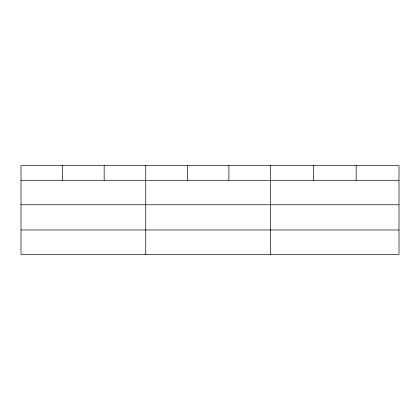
<?xml version="1.0" encoding="UTF-8"?>
<svg xmlns="http://www.w3.org/2000/svg" width="420" height="420" viewBox="0 0 420 420"><rect width="100%" height="100%" fill="white"/><g stroke="black" fill="none" stroke-linecap="round" stroke-linejoin="round"><path stroke-width="0.63" d="M399 204.761L399 165.564L21 165.564L21 254.436L399 254.436L399 204.761L21 204.761M21 180.29L399 180.29M21 229.971L399 229.971M356.16 165.564L356.16 180.29M313.32 165.564L313.32 180.29M270.48 165.564L270.48 254.436M228.9 165.564L228.9 180.29M187.32 165.564L187.32 180.29M145.74 165.564L145.74 254.436M104.16 165.564L104.16 180.29M62.58 165.564L62.58 180.29"/></g></svg>
